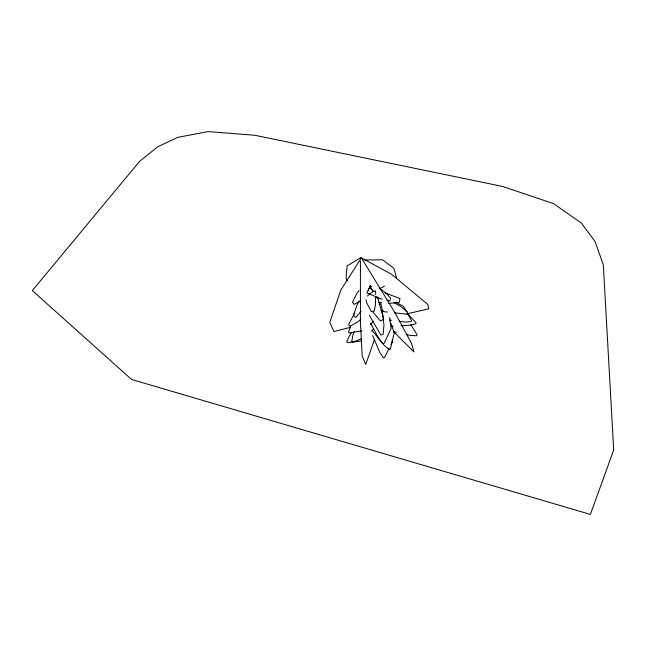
<?xml version="1.0" encoding="UTF-8"?>
<svg xmlns="http://www.w3.org/2000/svg" width="646" height="646" viewBox="0 0 646 646"><rect width="100%" height="100%" fill="white"/><g stroke="black" fill="none" stroke-linecap="round" stroke-linejoin="round"><path stroke-width="0.97" d="M360.428 261.032L360.42 321.853L362.172 355.898L365.733 364.457L374.607 339.207M375.601 296.425L375.447 305.025L374.179 311.073L371.28 311.598L366.694 302.724L365.919 299.857M375.641 294.511L375.689 291.645M354.186 331.543L352.853 335.298L351.763 341.548L352.668 342.178L360.985 339.029M350.705 326.343L348.509 332.165L349.203 332.948L361.72 330.833M368.107 290.53L370.433 285.395M370.416 285.475L367.001 292.937L382.19 299.324M389.288 348.121L384.523 357.561L383.336 357.771L379.662 352.127L372.605 335.452M391.024 344.689L392.324 342.114L392.162 340.111M354.848 312.446L348.501 324.801L349.962 326.303L357.836 321.845L360.831 319.237M359.16 301.036L356.81 305.493L353.427 315.66L355.881 317.42L360.944 311.356M351.69 332.424L349.462 335.71L346.684 341.742L347.419 342.606L361.679 341.04M371.628 331.148L373.42 328.814M359.079 290.547L356.754 293.567L352.441 302.32L354.186 304.395L360.823 300.834M370.134 324.575L373.735 321.272M367.251 296.086L373.21 291.265L369.657 287.123L371.587 286.776M379.25 304.654L380.882 303.612M381.826 311.929L383.458 310.944M375.592 290.765L373.816 291.685L369.657 287.107L371.587 286.711M379.129 288.94L384.443 286.202M350.463 327.361L333.974 331.503L329.743 322.362L340.805 290.111L361.316 257.883L391.508 274.227L427.757 304.387L428.694 308.885L407.061 313.778M388.722 303.434L399.301 302.312L399.955 298.581L385.121 292.856M391.25 326.182L393.204 326.085M401.037 325.697L409.847 325.261L415.822 323.832L415.967 322.693L407.287 313.407M364.457 259.999L382.61 259.805L393.979 268.405L396.531 277.974M378.742 302.401L381.738 302.716M387.455 312.091L384.515 311.776L380.938 310.419M394.294 312.817L407.012 314.166L407.699 312.139L400.375 306.131L393.648 302.506M389.538 320.069L391.468 320.319M399.163 321.304L404.937 322.047L411.098 321.651L411.51 320.529L407.19 312.963M386.865 300.333L389.667 300.947L390.765 298.468L386.712 293.825L379.678 288.116M393.543 331.632L396.466 332.294M406.213 334.507L410.113 335.395L416.662 335.767L417.082 334.757L410.816 324.575M395.441 302.126L403.354 306.236L406.229 311.283M375.383 296.377L378.063 298.799M393.479 331.511L413.916 351.9L411.655 343.591L394.714 312.268L361.082 257.423L347.12 265.845L346.086 278.022L347.12 280.752M372.338 330.76L384.362 345.529L389.272 349.672L390.37 349.155L394.238 332.827L390.612 322.653M369.286 315.248L380.906 335.056L383.135 334.466L383.966 324.995L381.915 307.892L380.938 304.218M372.249 311.251L380.437 320.949L383.781 319.285L377.563 297.047M370.667 323.388L378.968 338.819L382.916 343.664L384.095 343.357L391.137 328.346L389.57 317.501M613.7 449.987L590.379 514.402L131.55 379.444L32.3 290.603L139.512 161.452L157.664 146.82L177.811 137.364L208.077 131.598L254.799 135.256L502.709 186.484L553.59 203.643L581.384 223.08L595.111 241.661L603.316 264.795L613.7 449.987"/></g></svg>
